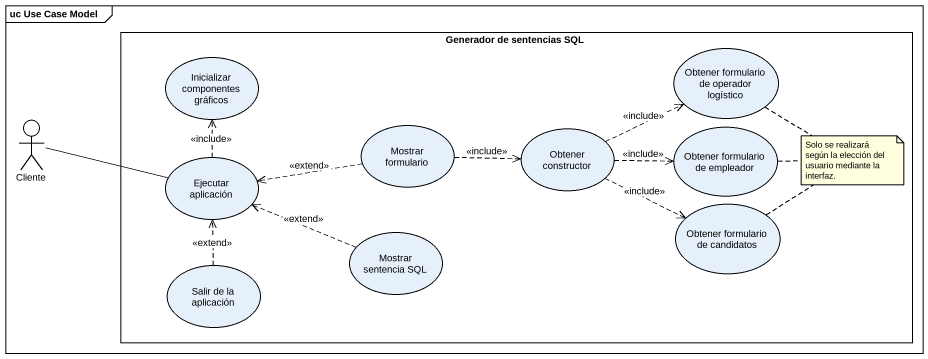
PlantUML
@startuml
mainframe uc Use Case Model
rectangle "Generador de sentencias SQL" as Generador_de_sentencias_SQL {
  usecase "Obtener formulario de operador logístico" as Obtener_formulario_de
  usecase "Inicializar componentes gráficos" as Inicializar_componentes
  usecase "Mostrar formulario" as Mostrar_formulario
  usecase "Obtener constructor" as Obtener_constructor
  usecase "Obtener formulario de empleador" as Obtener_formulario_de_2
  usecase "Ejecutar aplicación" as Ejecutar_aplicación
  usecase "Obtener formulario de candidatos" as Obtener_formulario_de_3
  usecase "Mostrar sentencia SQL" as Mostrar_sentencia_SQL
  usecase "Salir de la aplicación" as Salir_de_la_aplicación
}
actor Cliente
Cliente -right- Ejecutar_aplicación
Mostrar_formulario .right.> Obtener_constructor : <<include>>
Mostrar_formulario .left.> Ejecutar_aplicación : <<extend>>
Obtener_constructor .right.> Obtener_formulario_de : <<include>>
Obtener_constructor .right.> Obtener_formulario_de_2 : <<include>>
Obtener_constructor .right.> Obtener_formulario_de_3 : <<include>>
Ejecutar_aplicación .up.> Inicializar_componentes : <<include>>
Mostrar_sentencia_SQL .left.> Ejecutar_aplicación : <<extend>>
Salir_de_la_aplicación .up.> Ejecutar_aplicación : <<extend>>
note as N1
  Solo se realizará según la elección del usuario mediante la interfaz.
end note
N1 .. Obtener_formulario_de
N1 .. Obtener_formulario_de_2
N1 .. Obtener_formulario_de_3
@enduml
